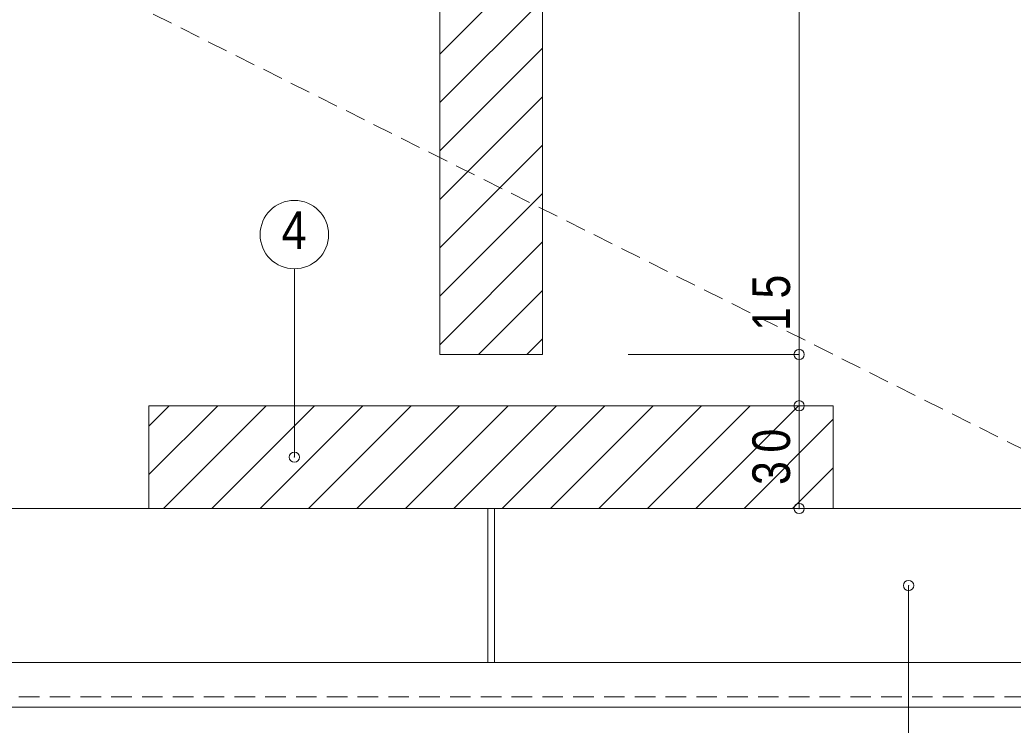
# Model space of a CAD drawing. Units: millimetres at full size, sheet at 1:5; details may follow other scales. Extents: x -5004 to 1000, y -688 to 1033.
# Drawn here: x 323.3 to 613.5, y -222.3 to -16.3 of the extents above; entities that cross this region are included whole.
import ezdxf
from ezdxf.enums import TextEntityAlignment as Align

# ---------------------------------------------------------------- set-up
doc = ezdxf.new("R2010")
doc.units = ezdxf.units.MM
doc.header["$LTSCALE"] = 5
doc.header["$PDMODE"] = 32
doc.header["$PDSIZE"] = 3
doc.linetypes.add('DASHED1', pattern=[1.8, 1.2, -0.6])
for name, color, linetype, lineweight in [('2-0_ＫＢ製品', 2, 'DASHED1', 9), ('2-1_躯体', 3, 'Continuous', 9), ('2-2_ハッチ', 7, 'Continuous', 9), ('2-3_寸法', 4, 'Continuous', 9), ('2-4_引出線字', 4, 'Continuous', 9), ('2-5_文字', 7, 'Continuous', 9), ('2-8_他製品', 7, 'Continuous', 9), ('2-A_ベース', 3, 'Continuous', 9)]:
    doc.layers.add(name, color=color, linetype=linetype, lineweight=lineweight)
doc.styles.add('HGｺﾞｼｯｸM', font='')
doc.styles.get('HGｺﾞｼｯｸM').set_extended_font_data('HGｺﾞｼｯｸM')

msp = doc.modelspace()

# ---------------------------------------------------------------- linework, layer by layer
at = {"layer": '2-0_ＫＢ製品'}
for p in [(161, 86), (161, -214)]:
    msp.add_line(p, (761, -214), dxfattribs=at)
at = {"layer": '2-1_躯体'}
for p, q in [((218, -159), (704, -159)), ((460, -159), (460, -204)), ((462, -159), (462, -204))]:
    msp.add_line(p, q, dxfattribs=at)
at = {"layer": '2-2_ハッチ'}
for p, q in [((446, -26.303), (476, 3.697)), ((446, -40.446), (476, -10.446)), ((446, -54.588), (476, -24.588)), ((446, -68.73), (476, -38.73)), ((446, -82.872), (476, -52.872)), ((446, -97.014), (476, -67.014)), ((446, -111.156), (476, -81.156)), ((457.298, -114), (476, -95.298)), ((471.44, -114), (476, -109.44)), ((361, -149.094), (381.094, -129)), ((361, -134.952), (366.952, -129)), ((365.236, -159), (395.236, -129)), ((379.378, -159), (409.378, -129)), ((393.52, -159), (423.52, -129)), ((407.662, -159), (437.662, -129)), ((421.804, -159), (451.804, -129)), ((435.947, -159), (465.947, -129)), ((450.089, -159), (480.089, -129)), ((464.231, -159), (494.231, -129)), ((478.373, -159), (508.373, -129)), ((492.515, -159), (522.515, -129)), ((506.657, -159), (536.657, -129)), ((520.799, -159), (550.799, -129)), ((534.942, -159), (561, -132.942)), ((549.084, -159), (561, -147.084))]:
    msp.add_line(p, q, dxfattribs=at)
at = {"layer": '2-3_寸法'}
for p, q in [((551, -114), (551, 286)), ((551, -114), (501, -114)), ((551, -129), (551, -114)), ((551, -159), (551, -129))]:
    msp.add_line(p, q, dxfattribs=at)
for p in [(551, -114), (551, -129), (551, -159)]:
    msp.add_point(p, dxfattribs=at)
at = {"layer": '2-4_引出線字'}
for p, q in [((403.5, -144), (403.5, -89)), ((583, -265), (583, -181.5))]:
    msp.add_line(p, q, dxfattribs=at)
msp.add_circle((403.5, -79), 10, dxfattribs=at)
for p in [(403.5, -144), (583, -181.5)]:
    msp.add_point(p, dxfattribs=at)
at = {"layer": '2-8_他製品'}
for p, q in [((361, -159), (361, -129)), ((361, -129), (561, -129)), ((561, -159), (561, -129)), ((361, -159), (561, -159))]:
    msp.add_line(p, q, dxfattribs=at)
for points in [[(446, 286), (476, 286), (476, -114)], [(446, 286), (446, -114), (476, -114)]]:
    msp.add_lwpolyline(points, dxfattribs=at)
at = {"layer": '2-A_ベース'}
for p, q in [((171, -204), (751, -204)), ((158, -217), (764, -217))]:
    msp.add_line(p, q, dxfattribs=at)

# ---------------------------------------------------------------- texts
at = {"layer": '2-3_寸法', "color": 7, "char_height": 11, "attachment_point": 7, "rotation": 90, "style": 'HGｺﾞｼｯｸM'}
for s, insert in [('\\T1.36;\\W0.85;15', (548.5, -107.125)), ('\\T1.36;\\W0.85;30', (548.5, -152.125))]:
    msp.add_mtext(s, dxfattribs=dict(at, insert=insert))
at = {"layer": '2-5_文字', "style": 'HGｺﾞｼｯｸM', "width": 0.9}
msp.add_text('4', height=11, dxfattribs=at).set_placement((399.75, -86.5), align=Align.BOTTOM_LEFT)

doc.saveas('drawing.dxf')
